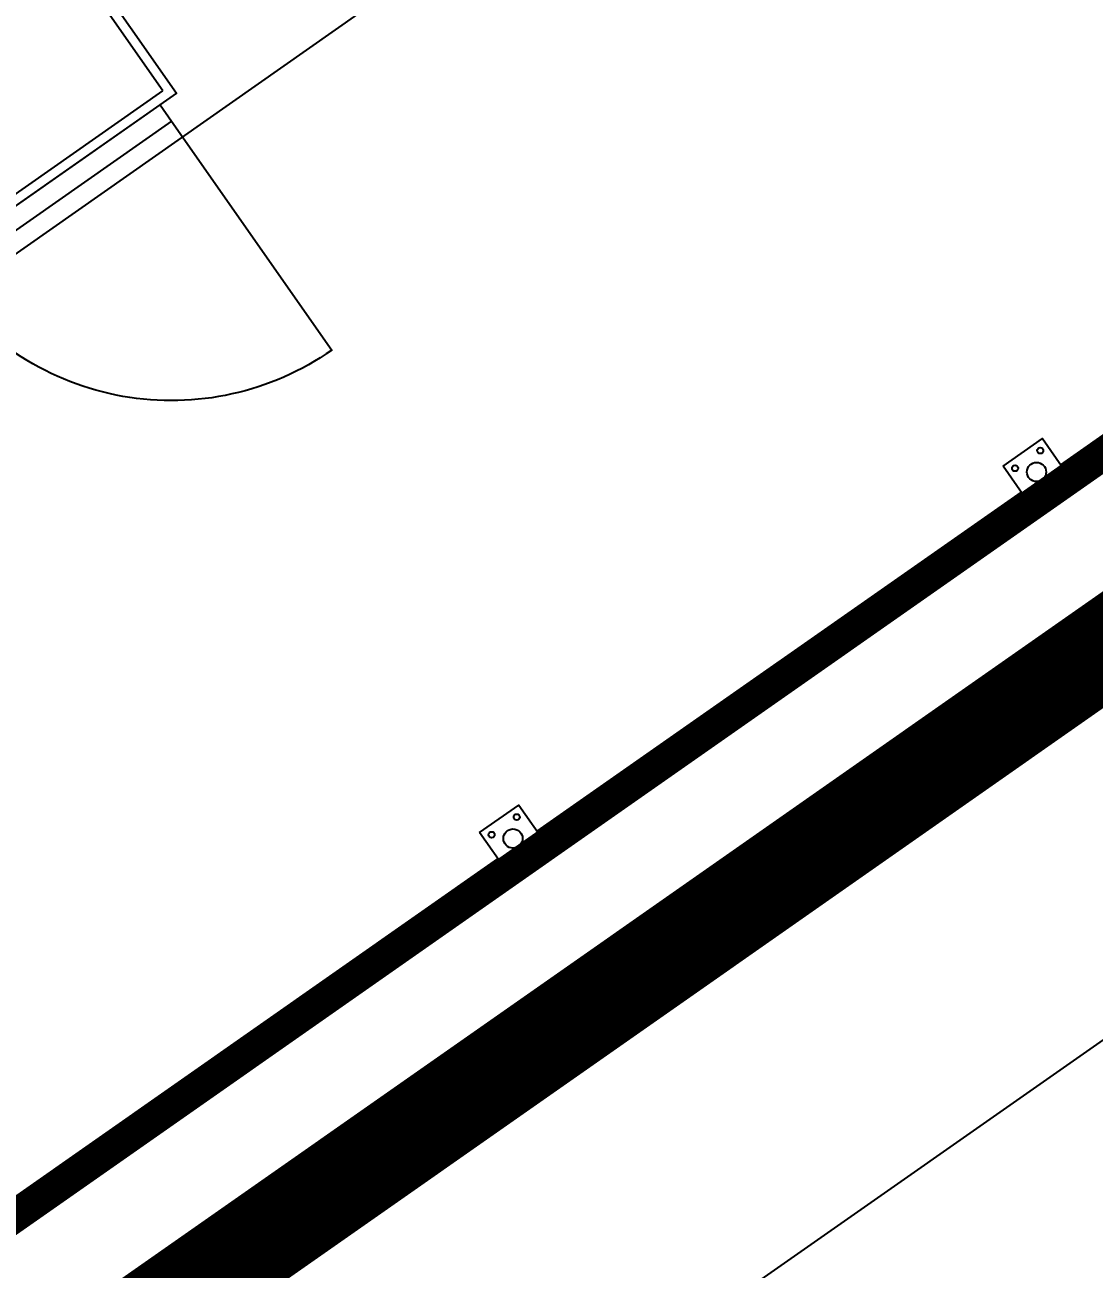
# Model space of a CAD drawing. Header units: millimetres. Extents: x 152904052 to 153933663, y 538271515 to 539240469.
# Drawn here: x 153450937 to 153454283, y 538563649 to 538567544 of the extents above; entities that cross this region are included whole.
import ezdxf
from ezdxf.enums import TextEntityAlignment as Align

# ---------------------------------------------------------------- set-up
doc = ezdxf.new("R2010")
doc.units = ezdxf.units.MM
for name, color, linetype in [('FENC', 7, 'Continuous'), ('POWR', 5, 'Continuous'), ('SCHM', 9, 'Continuous'), ('TEXT', 7, 'Continuous')]:
    doc.layers.add(name, color=color, linetype=linetype)
doc.styles.get("Standard").update_dxf_attribs({"font": 'Gulim.ttf'})

msp = doc.modelspace()

# ---------------------------------------------------------------- linework, layer by layer
at = {"layer": 'FENC', "color": 8}
for p, q in [((153454146, 538566083.4), (153455784.3, 538567230.5)), ((153454178.1, 538566166.9), (153455693.5, 538567228)), ((153454083.9, 538566039.9), (153453997.9, 538566162.7)), ((153452507.7, 538564936.2), (153454146, 538566083.4)), ((153452539.8, 538565019.7), (153454055.2, 538566080.8)), ((153454146, 538566083.4), (153454083.9, 538566039.9)), ((153452445.6, 538564892.7), (153452359.6, 538565015.6)), ((153450869.4, 538563789.1), (153452507.7, 538564936.2)), ((153450901.5, 538563872.6), (153452416.9, 538564933.7)), ((153452507.7, 538564936.2), (153452445.6, 538564892.7))]:
    msp.add_line(p, q, dxfattribs=at)
for points in [[(153453997.9, 538566162.7), (153454120.7, 538566248.8), (153454206.8, 538566125.9), (153454083.9, 538566039.9)], [(153452359.6, 538565015.6), (153452482.4, 538565101.6), (153452568.5, 538564978.8), (153452445.6, 538564892.7)]]:
    msp.add_lwpolyline(points, close=True, dxfattribs=at)
for centre, radius in [((153454114.1, 538566211.3), 9.49), ((153454102.3, 538566144.3), 30), ((153454102.3, 538566144.3), 30), ((153454035.3, 538566156.1), 9.49), ((153454169.3, 538566132.5), 9.49), ((153454090.5, 538566077.3), 9.49), ((153452475.8, 538565064.2), 9.49), ((153452397, 538565009), 9.49), ((153452464, 538564997.2), 30), ((153452464, 538564997.2), 30), ((153452531, 538564985.4), 9.49), ((153452452.2, 538564930.2), 9.49)]:
    msp.add_circle(centre, radius, dxfattribs=at)
at = {"layer": 'POWR', "color": 7}
msp.add_lwpolyline([(153469780.4, 538584074.6), (153471663.2, 538581385.6), (153446937.2, 538564042.2), (153445040.3, 538566751.3), (153469780.4, 538584074.6)], dxfattribs=at)
for points in [[(153449689.8, 538569787.2), (153451410.6, 538567329.8), (153450591.4, 538566756.2), (153448870.7, 538569213.7)], [(153451368.7, 538567337.1), (153449681.6, 538569746.7), (153448911.6, 538569207.5), (153450598.8, 538566798)], [(153451395.2, 538567242.7), (153450678.5, 538566740.9), (153450642.6, 538566792.1), (153451359.4, 538567293.9)]]:
    msp.add_lwpolyline(points, close=True, dxfattribs=at)
msp.add_lwpolyline([(153451395.2, 538567242.7), (153451897.1, 538566526, -0.414214), (153450678.5, 538566740.9)], format="xyb", dxfattribs=at)
at = {"layer": 'SCHM'}
msp.add_lwpolyline([(153309206.5, 538922882.6), (153362041.8, 538959878.3), (153517431.3, 538737959.2), (153500636.4, 538637005.7), (153497846.8, 538615992.3), (153507779.6, 538601806.8), (153445728.8, 538558358.4)], dxfattribs=at)
at = {"layer": 'SCHM', "const_width": 300}
msp.add_lwpolyline([(153516377.8, 538737720.2), (153499645.1, 538637137.3), (153487684.3, 538628762.3), (153506386.8, 538602052.4), (153445810.6, 538559636.4), (153427681.5, 538585527.4, 0.414146), (153426288.9, 538585772.8), (153424446.1, 538584482.4, 0.414214), (153424200.5, 538583089.7), (153443870.2, 538554998.6, 0.40888), (153452912.1, 538553398.1), (153485721, 538576279.9), (153508667.6, 538588016.3)], format="xyb", dxfattribs=at)
at = {"layer": 'SCHM', "const_width": 100}
msp.add_lwpolyline([(153445933.3, 538560332.8), (153505690.5, 538602175.2), (153498536.4, 538612392.3)], dxfattribs=at)

# ---------------------------------------------------------------- texts
at = {"layer": 'TEXT'}
msp.add_text('전기실#CD', height=4550, rotation=34.9999, dxfattribs=at).set_placement((153466474.5, 538561025.3), align=Align.CENTER)

doc.saveas('drawing.dxf')
